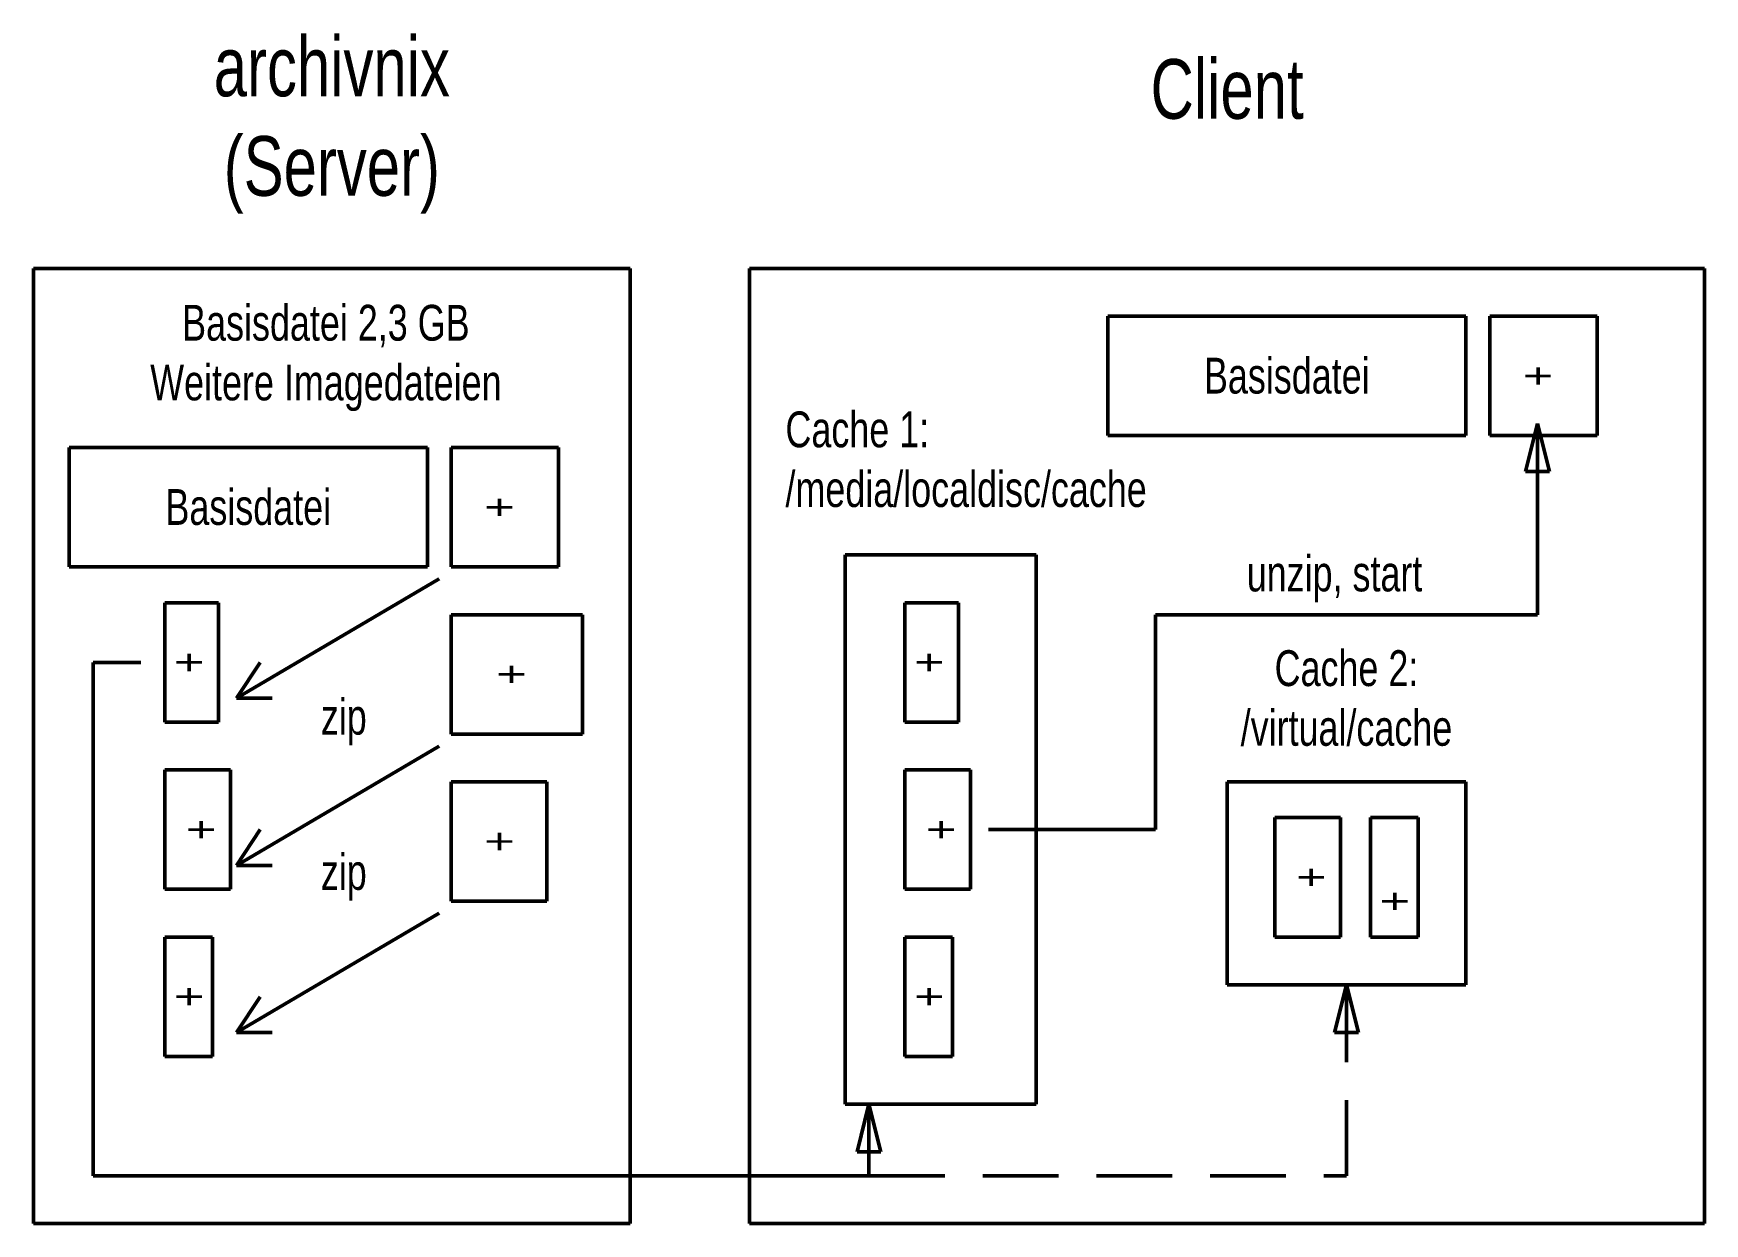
# Model space of a CAD drawing. Header units: millimetres. Extents: x 0 to 140, y 0 to 100.
import ezdxf

# ---------------------------------------------------------------- set-up
doc = ezdxf.new("R2010")
doc.units = ezdxf.units.MM
doc.linetypes.add('DASHED2', pattern=[9.525, 6.35, -3.175])
for name, color, linetype, lineweight in [('client', 3, 'CONTINUOUS', 50), ('mit - Schritt-1', 1, 'CONTINUOUS', 50), ('mit - Schritt-2', 6, 'CONTINUOUS', 50), ('mit - Schritt-3', 6, 'CONTINUOUS', 50), ('server', 1, 'CONTINUOUS', 50)]:
    doc.layers.add(name, color=color, linetype=linetype, lineweight=lineweight)
doc.styles.get("Standard").update_dxf_attribs({"font": 'txt', "width": 0.75})

msp = doc.modelspace()

# ---------------------------------------------------------------- linework, layer by layer
at = {"layer": 'client'}
for p, q in [((60, 80), (60, 0)), ((140, 80), (60, 80)), ((140, 0), (140, 80)), ((90, 76), (90, 66)), ((120, 76), (90, 76)), ((120, 66), (120, 76)), ((131, 76), (122, 76)), ((122, 76), (122, 66)), ((131, 66), (131, 76)), ((90, 66), (120, 66)), ((122, 66), (131, 66)), ((60, 0), (140, 0))]:
    msp.add_line(p, q, dxfattribs=at)
at = {"layer": 'mit - Schritt-1'}
for p, q in [((34, 54), (17, 44)), ((11, 52), (11, 42)), ((15.5, 52), (11, 52)), ((15.5, 52), (15.5, 42)), ((17, 44), (19, 47)), ((17, 44), (20, 44)), ((11, 42), (15.5, 42)), ((34, 40), (17, 30)), ((11, 38), (11, 28)), ((16.5, 38), (11, 38)), ((16.5, 38), (16.5, 28)), ((17, 30), (19, 33)), ((17, 30), (20, 30)), ((11, 28), (16.5, 28)), ((34, 26), (17, 16)), ((11, 24), (11, 14)), ((15, 24), (11, 24)), ((15, 24), (15, 14)), ((17, 16), (19, 19)), ((17, 16), (20, 16)), ((11, 14), (15, 14))]:
    msp.add_line(p, q, dxfattribs=at)
at = {"layer": 'mit - Schritt-2'}
for p, q in [((68, 56), (84, 56)), ((68, 10), (68, 56)), ((84, 56), (84, 10)), ((73, 52), (73, 42)), ((77.5, 52), (73, 52)), ((77.5, 52), (77.5, 42)), ((9, 47), (5, 47)), ((5, 47), (5, 4)), ((73, 42), (77.5, 42)), ((73, 38), (73, 28)), ((78.5, 38), (73, 38)), ((78.5, 38), (78.5, 28)), ((100, 37), (120, 37)), ((100, 20), (100, 37)), ((120, 37), (120, 20)), ((104, 34), (104, 24)), ((109.5, 34), (104, 34)), ((109.5, 34), (109.5, 24)), ((112, 34), (112, 24)), ((116, 34), (112, 34)), ((116, 34), (116, 24)), ((73, 28), (78.5, 28)), ((73, 24), (73, 14)), ((77, 24), (73, 24)), ((77, 24), (77, 14)), ((104, 24), (109.5, 24)), ((112, 24), (116, 24)), ((120, 20), (100, 20)), ((110, 20), (109, 16)), ((111, 16), (110, 20)), ((109, 16), (111, 16)), ((73, 14), (77, 14)), ((84, 10), (68, 10)), ((70, 10), (69, 6)), ((70, 4), (70, 10)), ((71, 6), (70, 10)), ((69, 6), (71, 6)), ((5, 4), (70, 4))]:
    msp.add_line(p, q, dxfattribs=at)
at = {"layer": 'mit - Schritt-2', "linetype": 'DASHED2'}
for p, q in [((110, 4), (110, 20)), ((70, 4), (110, 4))]:
    msp.add_line(p, q, dxfattribs=at)
at = {"layer": 'mit - Schritt-3'}
for p, q in [((126, 67), (125, 63)), ((127, 63), (126, 67)), ((126, 51), (126, 67)), ((125, 63), (127, 63)), ((94, 51), (126, 51)), ((94, 33), (94, 51)), ((80, 33), (94, 33))]:
    msp.add_line(p, q, dxfattribs=at)
at = {"layer": 'server'}
for p, q in [((0, 80), (0, 0)), ((50, 80), (0, 80)), ((50, 0), (50, 80)), ((3, 65), (3, 55)), ((33, 65), (3, 65)), ((33, 55), (33, 65)), ((44, 65), (35, 65)), ((35, 65), (35, 55)), ((44, 55), (44, 65)), ((3, 55), (33, 55)), ((35, 55), (44, 55)), ((46, 51), (35, 51)), ((35, 51), (35, 41)), ((46, 41), (46, 51)), ((35, 41), (46, 41)), ((35, 37), (35, 27)), ((43, 37), (35, 37)), ((43, 27), (43, 37)), ((35, 27), (43, 27)), ((0, 0), (50, 0))]:
    msp.add_line(p, q, dxfattribs=at)

# ---------------------------------------------------------------- texts
at = {"layer": 'client', "width": 100, "attachment_point": 5}
for s, insert, char_height in [('Client', (100, 95), 5), ('Basisdatei', (105, 71), 3)]:
    msp.add_mtext(s, dxfattribs=dict(at, insert=insert, char_height=char_height))
at = {"layer": 'client', "insert": (126, 71), "char_height": 3, "width": 100, "attachment_point": 5, "rotation": 90}
msp.add_mtext('+', dxfattribs=at)
at = {"layer": 'mit - Schritt-1', "char_height": 3, "width": 100, "attachment_point": 5, "rotation": 90}
for insert in [(13, 47), (14, 33), (13, 19)]:
    msp.add_mtext('+', dxfattribs=dict(at, insert=insert))
at = {"layer": 'mit - Schritt-1', "char_height": 3, "width": 100, "attachment_point": 5}
for insert in [(26, 42), (26, 29)]:
    msp.add_mtext('zip', dxfattribs=dict(at, insert=insert))
at = {"layer": 'mit - Schritt-2', "char_height": 3, "width": 100}
for s, insert, attachment_point in [('Cache\\~1:\\P/media/localdisc/cache', (63, 64), 4), ('Cache\\~2:\\P/virtual/cache', (110, 44), 5)]:
    msp.add_mtext(s, dxfattribs=dict(at, insert=insert, attachment_point=attachment_point))
at = {"layer": 'mit - Schritt-2', "char_height": 3, "width": 100, "attachment_point": 5, "rotation": 90}
for insert in [(75, 47), (76, 33), (107, 29), (114, 27), (75, 19)]:
    msp.add_mtext('+', dxfattribs=dict(at, insert=insert))
at = {"layer": 'mit - Schritt-3', "insert": (109, 54), "char_height": 3, "width": 100, "attachment_point": 5}
msp.add_mtext('unzip,\\~start', dxfattribs=at)
at = {"layer": 'server', "width": 100, "attachment_point": 5}
for s, insert, char_height in [('archivnix\\P(Server)', (25, 92), 5), ('Basisdatei\\~2,3\\~GB\\PWeitere\\~Imagedateien', (24.5, 72.5), 3), ('Basisdatei', (18, 60), 3)]:
    msp.add_mtext(s, dxfattribs=dict(at, insert=insert, char_height=char_height))
at = {"layer": 'server', "char_height": 3, "width": 100, "attachment_point": 5, "rotation": 90}
for insert in [(39, 60), (40, 46), (39, 32)]:
    msp.add_mtext('+', dxfattribs=dict(at, insert=insert))

doc.saveas('drawing.dxf')
